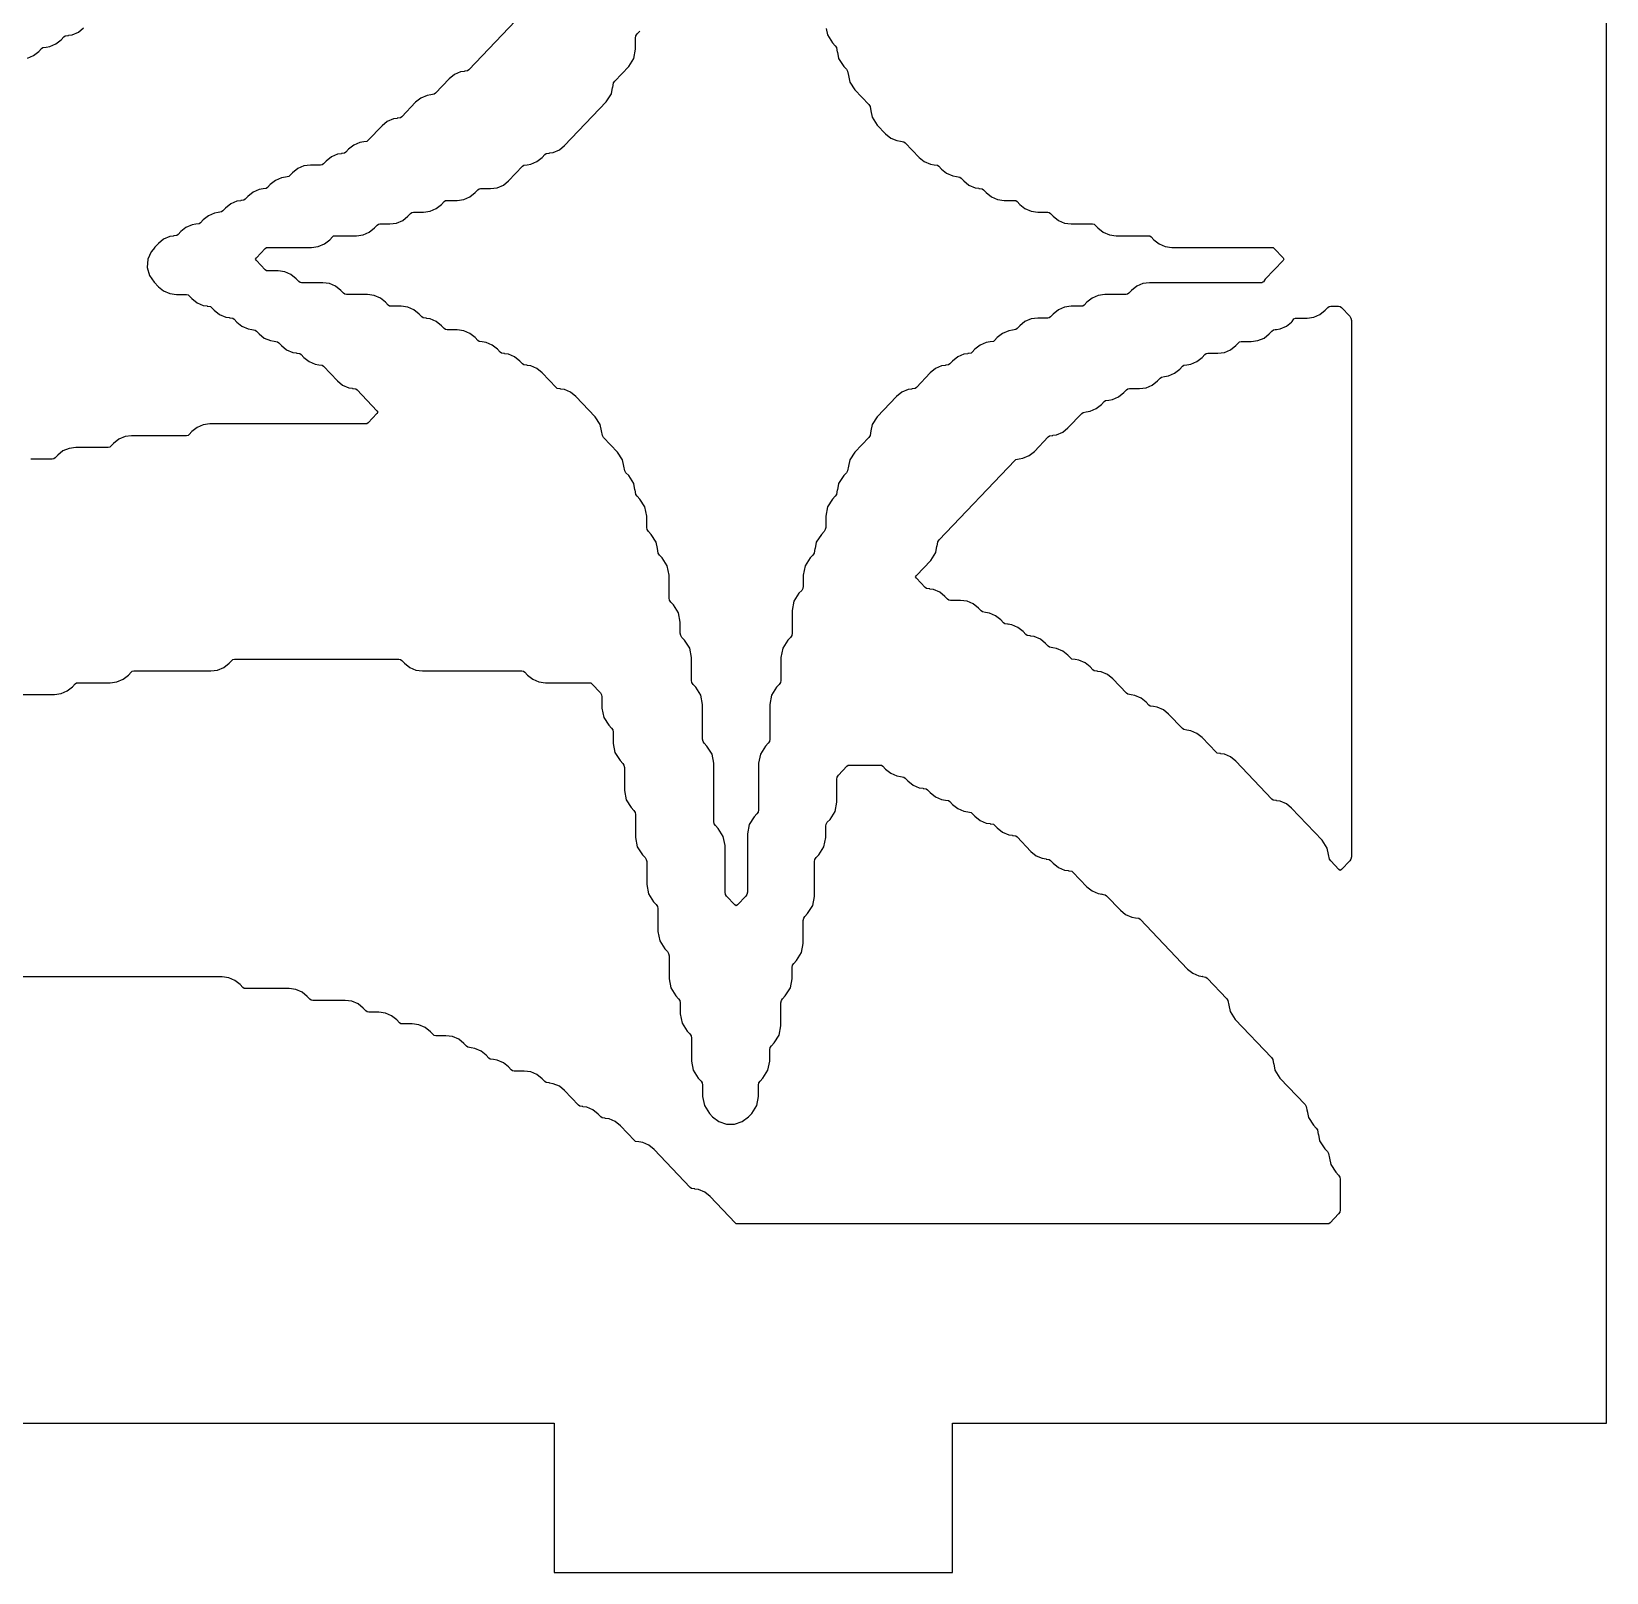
# Model space of a CAD drawing. Header units: millimetres. Extents: x 10 to 410, y 18 to 283.
# Drawn here: x 110.63 to 142.27, y 21 to 51.95 of the extents above; entities that cross this region are included whole.
import ezdxf

# ---------------------------------------------------------------- set-up
doc = ezdxf.new("R2010")
doc.units = ezdxf.units.MM
doc.layers.add('CUT', color=1, linetype='Continuous')

msp = doc.modelspace()

# ---------------------------------------------------------------- linework, layer by layer
at = {"layer": 'CUT'}
for points in [[(121.134, 21), (129.134, 21), (129.134, 24), (142.2679, 24), (142.2679, 144), (129.134, 144), (129.134, 147), (121.134, 147), (121.134, 144), (100.134, 144), (100.134, 147), (92.134, 147), (92.134, 144), (79, 144), (79, 24), (92.134, 24), (92.134, 21), (100.134, 21), (100.134, 24), (121.134, 24)], [(136.0551, 46.1941), (136.2561, 46.1941), (136.3896, 46.2122), (136.5133, 46.2653), (136.6184, 46.3496), (136.672, 46.4059), (136.6971, 46.426), (136.7291, 46.4304), (136.8861, 46.4304), (136.9181, 46.426), (136.9433, 46.4059), (137.1118, 46.2286), (137.1361, 46.1907), (137.1446, 46.1464), (137.1446, 35.3726), (137.1361, 35.3283), (137.1118, 35.2904), (136.9479, 35.118), (136.92, 35.0968), (136.892, 35.118), (136.7281, 35.2904), (136.7038, 35.3283), (136.6863, 35.4193), (136.6842, 35.419), (136.6596, 35.5469), (136.5576, 35.7059), (135.9444, 36.3509), (135.8393, 36.4351), (135.7156, 36.4882), (135.6389, 36.4986), (135.6393, 36.5018), (135.5738, 36.5107), (135.5486, 36.5308), (134.8211, 37.296), (134.716, 37.3802), (134.5922, 37.4333), (134.5155, 37.4438), (134.516, 37.4469), (134.4505, 37.4558), (134.4253, 37.476), (134.1471, 37.7686), (134.042, 37.8528), (133.9182, 37.9059), (133.8415, 37.9163), (133.842, 37.9195), (133.7765, 37.9284), (133.7513, 37.9486), (133.4731, 38.2412), (133.368, 38.3254), (133.2442, 38.3785), (133.1675, 38.3889), (133.168, 38.3921), (133.1025, 38.401), (133.0773, 38.4211), (133.0238, 38.4774), (132.9187, 38.5617), (132.7949, 38.6148), (132.7182, 38.6252), (132.7186, 38.6284), (132.6532, 38.6373), (132.628, 38.6574), (132.3498, 38.95), (132.2447, 39.0342), (132.1209, 39.0873), (132.0442, 39.0978), (132.0446, 39.1009), (131.9792, 39.1098), (131.954, 39.13), (131.9004, 39.1863), (131.7953, 39.2705), (131.6716, 39.3236), (131.5949, 39.3341), (131.5953, 39.3372), (131.5298, 39.3461), (131.5046, 39.3663), (131.4511, 39.4226), (131.346, 39.5068), (131.2222, 39.5599), (131.1455, 39.5703), (131.146, 39.5735), (131.0805, 39.5824), (131.0553, 39.6026), (131.0018, 39.6589), (130.8967, 39.7431), (130.7729, 39.7962), (130.6962, 39.8066), (130.6966, 39.8098), (130.6312, 39.8187), (130.606, 39.8389), (130.5524, 39.8952), (130.4473, 39.9794), (130.3236, 40.0325), (130.2469, 40.0429), (130.2473, 40.0461), (130.1818, 40.055), (130.1566, 40.0751), (130.1031, 40.1315), (129.998, 40.2157), (129.8742, 40.2688), (129.7975, 40.2792), (129.798, 40.2824), (129.7325, 40.2913), (129.7073, 40.3114), (129.6538, 40.3677), (129.5487, 40.452), (129.4249, 40.5051), (129.2914, 40.5232), (129.0905, 40.5232), (129.0585, 40.5276), (129.0333, 40.5477), (128.9798, 40.604), (128.8747, 40.6882), (128.7509, 40.7414), (128.6742, 40.7518), (128.6746, 40.7549), (128.6092, 40.7638), (128.584, 40.784), (128.4089, 40.9682), (128.3897, 40.9958), (128.4089, 41.0234), (128.6943, 41.3236), (128.7963, 41.4826), (128.8209, 41.6106), (128.823, 41.6102), (128.8405, 41.7012), (128.8648, 41.7392), (130.3813, 43.3341), (130.4065, 43.3543), (130.472, 43.3632), (130.4715, 43.3664), (130.5482, 43.3768), (130.672, 43.4299), (130.7771, 43.5141), (131.0553, 43.8067), (131.0805, 43.8269), (131.146, 43.8358), (131.1455, 43.8389), (131.2222, 43.8494), (131.346, 43.9025), (131.4511, 43.9867), (131.7293, 44.2793), (131.7545, 44.2995), (131.82, 44.3084), (131.8195, 44.3115), (131.8962, 44.3219), (132.02, 44.375), (132.1251, 44.4593), (132.1786, 44.5156), (132.2038, 44.5357), (132.2693, 44.5446), (132.2689, 44.5478), (132.3456, 44.5582), (132.4693, 44.6113), (132.5744, 44.6956), (132.628, 44.7519), (132.6532, 44.772), (132.6851, 44.7764), (132.8861, 44.7764), (133.0196, 44.7945), (133.1433, 44.8476), (133.2484, 44.9318), (133.302, 44.9881), (133.3272, 45.0083), (133.3926, 45.0172), (133.3922, 45.0204), (133.4689, 45.0308), (133.5927, 45.0839), (133.6978, 45.1681), (133.7513, 45.2244), (133.7765, 45.2446), (133.842, 45.2535), (133.8415, 45.2567), (133.9182, 45.2671), (134.042, 45.3202), (134.1471, 45.4044), (134.2006, 45.4607), (134.2258, 45.4809), (134.2578, 45.4852), (134.4588, 45.4852), (134.5922, 45.5034), (134.716, 45.5565), (134.8211, 45.6407), (134.8746, 45.697), (134.8998, 45.7172), (134.9318, 45.7215), (135.1328, 45.7215), (135.2662, 45.7397), (135.39, 45.7928), (135.4951, 45.877), (135.5486, 45.9333), (135.5792, 45.9578), (135.5821, 45.9578), (135.611, 45.9617), (135.631, 45.9612), (135.6393, 45.9624), (135.6389, 45.9655), (135.7156, 45.9759), (135.8393, 46.0291), (135.9444, 46.1133), (135.9553, 46.1247), (135.9912, 46.1762), (136.0225, 46.1897)]]:
    msp.add_lwpolyline(points, close=True, dxfattribs=at)
for points in [[(120.4865, 52.303), (119.4193, 51.1806), (119.3941, 51.1605), (119.3286, 51.1516), (119.3291, 51.1484), (119.2524, 51.138), (119.1286, 51.0849), (119.0235, 51.0006), (118.7453, 50.7081), (118.7201, 50.6879), (118.6546, 50.679), (118.6551, 50.6758), (118.5784, 50.6654), (118.4546, 50.6123), (118.3495, 50.5281), (118.0713, 50.2355), (118.0461, 50.2153), (117.9806, 50.2064), (117.9811, 50.2033), (117.9044, 50.1928), (117.7806, 50.1397), (117.6755, 50.0555), (117.3973, 49.7629), (117.3721, 49.7427), (117.3066, 49.7338), (117.3071, 49.7307), (117.2304, 49.7203), (117.1066, 49.6671), (117.0015, 49.5829), (116.9479, 49.5266), (116.9228, 49.5065), (116.8573, 49.4976), (116.8577, 49.4944), (116.781, 49.484), (116.6573, 49.4309), (116.5521, 49.3466), (116.4986, 49.2903), (116.4734, 49.2702), (116.4415, 49.2658), (116.2405, 49.2658), (116.107, 49.2477), (115.9833, 49.1946), (115.8781, 49.1104), (115.8246, 49.0541), (115.7994, 49.0339), (115.734, 49.025), (115.7344, 49.0218), (115.6577, 49.0114), (115.5339, 48.9583), (115.4288, 48.8741), (115.3753, 48.8178), (115.3501, 48.7976), (115.2846, 48.7887), (115.2851, 48.7855), (115.2084, 48.7751), (115.0846, 48.722), (114.9795, 48.6378), (114.9259, 48.5815), (114.9008, 48.5613), (114.8353, 48.5524), (114.8357, 48.5492), (114.759, 48.5388), (114.6353, 48.4857), (114.5301, 48.4015), (114.4766, 48.3452), (114.4514, 48.325), (114.386, 48.3161), (114.3864, 48.313), (114.3097, 48.3025), (114.1859, 48.2494), (114.0808, 48.1652), (114.0273, 48.1089), (114.0021, 48.0887), (113.9366, 48.0798), (113.9371, 48.0767), (113.8604, 48.0662), (113.7366, 48.0131), (113.6315, 47.9289), (113.5779, 47.8726), (113.5528, 47.8524), (113.4873, 47.8435), (113.4877, 47.8404), (113.411, 47.83), (113.2873, 47.7769), (113.1821, 47.6926), (113.1053, 47.6118), (113.1085, 47.6088), (113.0345, 47.5261), (112.9705, 47.3742), (112.9594, 47.2098), (113.0023, 47.0507), (113.0946, 46.9142), (113.1821, 46.8221), (113.2873, 46.7379), (113.411, 46.6848), (113.5445, 46.6667), (113.7455, 46.6667), (113.7774, 46.6623), (113.8026, 46.6422), (113.8561, 46.5858), (113.9613, 46.5016), (114.085, 46.4485), (114.1617, 46.4381), (114.1613, 46.4349), (114.2268, 46.426), (114.2519, 46.4059), (114.3055, 46.3496), (114.4106, 46.2653), (114.5344, 46.2122), (114.6111, 46.2018), (114.6106, 46.1986), (114.6761, 46.1897), (114.7013, 46.1696), (114.7548, 46.1133), (114.8599, 46.0291), (114.9837, 45.9759), (115.0604, 45.9655), (115.06, 45.9624), (115.1254, 45.9535), (115.1506, 45.9333), (115.2041, 45.877), (115.3093, 45.7928), (115.433, 45.7397), (115.5097, 45.7292), (115.5093, 45.7261), (115.5748, 45.7172), (115.5999, 45.697), (115.6535, 45.6407), (115.7586, 45.5565), (115.8824, 45.5034), (115.9591, 45.4929), (115.9586, 45.4898), (116.0241, 45.4809), (116.0493, 45.4607), (116.1028, 45.4044), (116.2079, 45.3202), (116.3317, 45.2671), (116.4084, 45.2567), (116.408, 45.2535), (116.4734, 45.2446), (116.4986, 45.2244), (116.7768, 44.9318), (116.8819, 44.8476), (117.0057, 44.7945), (117.0824, 44.7841), (117.082, 44.7809), (117.1474, 44.772), (117.1726, 44.7519), (117.5724, 44.3314), (117.5916, 44.3038), (117.5724, 44.2762), (117.3973, 44.092), (117.3721, 44.0719), (117.3401, 44.0675), (114.2185, 44.0675), (114.085, 44.0494), (113.9613, 43.9963), (113.8561, 43.912), (113.8026, 43.8557), (113.7774, 43.8356), (113.7455, 43.8312), (112.6458, 43.8312), (112.5124, 43.8131), (112.3886, 43.76), (112.2835, 43.6758), (112.2299, 43.6195), (112.2048, 43.5993), (112.1728, 43.5949), (111.5225, 43.5949), (111.389, 43.5768), (111.2653, 43.5237), (111.1602, 43.4395), (111.1066, 43.3832), (111.0814, 43.363), (111.0495, 43.3586), (110.6238, 43.3586)], [(110.5529, 51.4105), (110.6767, 51.4637), (110.7818, 51.5479), (110.8353, 51.6042), (110.8605, 51.6243), (110.926, 51.6332), (110.9256, 51.6364), (111.0022, 51.6468), (111.126, 51.6999), (111.2311, 51.7842), (111.2847, 51.8405), (111.3098, 51.8606), (111.3753, 51.8695), (111.3749, 51.8727), (111.4516, 51.8831), (111.5754, 51.9362), (111.6805, 52.0204)], [(126.5964, 52.0072), (126.621, 51.8792), (126.7229, 51.7202), (126.7771, 51.6632), (126.8014, 51.6253), (126.819, 51.5342), (126.821, 51.5346), (126.8456, 51.4067), (126.9476, 51.2476), (127.0018, 51.1907), (127.0261, 51.1527), (127.0436, 51.0617), (127.0457, 51.0621), (127.0703, 50.9341), (127.1723, 50.7751), (127.4511, 50.4818), (127.4754, 50.4439), (127.493, 50.3528), (127.495, 50.3532), (127.5196, 50.2252), (127.6216, 50.0662), (127.7855, 49.8939), (127.8906, 49.8096), (128.0144, 49.7565), (128.091, 49.7461), (128.0906, 49.743), (128.1561, 49.7341), (128.1813, 49.7139), (128.4595, 49.4213), (128.5646, 49.3371), (128.6884, 49.284), (128.765, 49.2735), (128.7646, 49.2704), (128.8301, 49.2615), (128.8553, 49.2413), (128.9088, 49.185), (129.0139, 49.1008), (129.1377, 49.0477), (129.2144, 49.0373), (129.2139, 49.0341), (129.2794, 49.0252), (129.3046, 49.005), (129.3581, 48.9487), (129.4632, 48.8645), (129.587, 48.8114), (129.6637, 48.801), (129.6633, 48.7978), (129.7288, 48.7889), (129.7539, 48.7687), (129.8075, 48.7124), (129.9126, 48.6282), (130.0364, 48.5751), (130.1698, 48.557), (130.3708, 48.557), (130.4028, 48.5526), (130.4279, 48.5324), (130.4815, 48.4761), (130.5866, 48.3919), (130.7104, 48.3388), (130.8438, 48.3207), (131.0448, 48.3207), (131.0768, 48.3163), (131.1019, 48.2962), (131.1555, 48.2399), (131.2606, 48.1556), (131.3844, 48.1025), (131.5178, 48.0844), (131.9435, 48.0844), (131.9754, 48.08), (132.0006, 48.0599), (132.0541, 48.0036), (132.1592, 47.9194), (132.283, 47.8662), (132.4165, 47.8481), (133.0668, 47.8481), (133.0988, 47.8438), (133.1239, 47.8236), (133.1775, 47.7673), (133.2826, 47.6831), (133.4064, 47.63), (133.5398, 47.6118), (135.5381, 47.6118), (135.5701, 47.6075), (135.5953, 47.5873), (135.7704, 47.4031), (135.7896, 47.3755), (135.7704, 47.3479), (135.4133, 46.9723), (135.3774, 46.9208), (135.3665, 46.9162), (135.3457, 46.903), (133.0905, 46.903), (132.957, 46.8848), (132.8332, 46.8317), (132.7281, 46.7475), (132.6746, 46.6912), (132.6494, 46.671), (132.6175, 46.6667), (132.1918, 46.6667), (132.0584, 46.6485), (131.9346, 46.5954), (131.8295, 46.5112), (131.7759, 46.4549), (131.7508, 46.4347), (131.7188, 46.4304), (131.5178, 46.4304), (131.3844, 46.4122), (131.2606, 46.3591), (131.1555, 46.2749), (131.1019, 46.2186), (131.0768, 46.1984), (131.0448, 46.1941), (130.8438, 46.1941), (130.7104, 46.176), (130.5866, 46.1228), (130.4815, 46.0386), (130.4279, 45.9823), (130.4028, 45.9622), (130.3373, 45.9532), (130.3377, 45.9501), (130.261, 45.9397), (130.1372, 45.8866), (130.0321, 45.8023), (129.9786, 45.746), (129.9534, 45.7259), (129.8879, 45.717), (129.8884, 45.7138), (129.8117, 45.7034), (129.6879, 45.6503), (129.5828, 45.566), (129.5293, 45.5097), (129.5041, 45.4896), (129.4386, 45.4807), (129.439, 45.4775), (129.3624, 45.4671), (129.2386, 45.414), (129.1335, 45.3298), (129.0799, 45.2735), (129.0548, 45.2533), (128.9893, 45.2444), (128.9897, 45.2412), (128.913, 45.2308), (128.7892, 45.1777), (128.6841, 45.0935), (128.4059, 44.8009), (128.3808, 44.7807), (128.3153, 44.7718), (128.3157, 44.7687), (128.239, 44.7582), (128.1152, 44.7051), (128.0101, 44.6209), (127.6216, 44.2123), (127.5196, 44.0533), (127.495, 43.9253), (127.493, 43.9257), (127.4754, 43.8346), (127.4511, 43.7967), (127.1723, 43.5034), (127.0703, 43.3444), (127.0457, 43.2164), (127.0436, 43.2168), (127.0261, 43.1258), (127.0018, 43.0878), (126.9476, 43.0308), (126.8456, 42.8718), (126.821, 42.7438), (126.819, 42.7442), (126.8014, 42.6532), (126.7771, 42.6153), (126.7229, 42.5583), (126.621, 42.3992), (126.5853, 42.2137), (126.5853, 41.9886), (126.5768, 41.9443), (126.5525, 41.9064), (126.4983, 41.8494), (126.3963, 41.6904), (126.3717, 41.5624), (126.3696, 41.5628), (126.3521, 41.4718), (126.3278, 41.4338), (126.2736, 41.3768), (126.1716, 41.2178), (126.136, 41.0323), (126.136, 40.8071), (126.1274, 40.7629), (126.1031, 40.725), (126.0489, 40.668), (125.947, 40.5089), (125.9113, 40.3234), (125.9113, 39.862), (125.9028, 39.8177), (125.8785, 39.7798), (125.8243, 39.7228), (125.7223, 39.5638), (125.6866, 39.3783), (125.6866, 38.9169), (125.6781, 38.8726), (125.6538, 38.8347), (125.5996, 38.7777), (125.4976, 38.6187), (125.462, 38.4331), (125.462, 37.7354), (125.4534, 37.6912), (125.4291, 37.6532), (125.3749, 37.5962), (125.273, 37.4372), (125.2373, 37.2517), (125.2373, 36.3177), (125.2288, 36.2734), (125.2045, 36.2355), (125.1503, 36.1785), (125.0483, 36.0195), (125.0126, 35.834), (125.0126, 34.6637), (125.0041, 34.6194), (124.9798, 34.5815), (124.816, 34.4092), (124.788, 34.388), (124.76, 34.4092), (124.5961, 34.5815), (124.5718, 34.6194), (124.5633, 34.6637), (124.5633, 35.5977), (124.5276, 35.7832), (124.4256, 35.9422), (124.3715, 35.9992), (124.3471, 36.0372), (124.3386, 36.0814), (124.3386, 37.2517), (124.3029, 37.4372), (124.201, 37.5962), (124.1468, 37.6532), (124.1225, 37.6912), (124.114, 37.7354), (124.114, 38.4331), (124.0783, 38.6187), (123.9763, 38.7777), (123.9221, 38.8347), (123.8978, 38.8726), (123.8893, 38.9169), (123.8893, 39.3783), (123.8536, 39.5638), (123.7516, 39.7228), (123.6975, 39.7798), (123.6731, 39.8177), (123.6646, 39.862), (123.6646, 40.0872), (123.6289, 40.2727), (123.527, 40.4317), (123.4728, 40.4887), (123.4485, 40.5266), (123.44, 40.5709), (123.44, 41.0323), (123.4043, 41.2178), (123.3023, 41.3768), (123.2481, 41.4338), (123.2238, 41.4718), (123.2063, 41.5628), (123.2042, 41.5624), (123.1796, 41.6904), (123.0776, 41.8494), (123.0235, 41.9064), (122.9991, 41.9443), (122.9906, 41.9886), (122.9906, 42.2137), (122.9549, 42.3992), (122.853, 42.5583), (122.7988, 42.6153), (122.7745, 42.6532), (122.757, 42.7442), (122.7549, 42.7438), (122.7303, 42.8718), (122.6283, 43.0308), (122.5741, 43.0878), (122.5498, 43.1258), (122.5323, 43.2168), (122.5302, 43.2164), (122.5056, 43.3444), (122.4036, 43.5034), (122.1248, 43.7967), (122.1005, 43.8346), (122.083, 43.9257), (122.0809, 43.9253), (122.0563, 44.0533), (121.9543, 44.2123), (121.5658, 44.6209), (121.4607, 44.7051), (121.3369, 44.7582), (121.2602, 44.7687), (121.2606, 44.7718), (121.1952, 44.7807), (121.17, 44.8009), (120.8918, 45.0935), (120.7867, 45.1777), (120.6629, 45.2308), (120.5862, 45.2412), (120.5866, 45.2444), (120.5212, 45.2533), (120.496, 45.2735), (120.4425, 45.3298), (120.3373, 45.414), (120.2136, 45.4671), (120.1369, 45.4775), (120.1373, 45.4807), (120.0718, 45.4896), (120.0467, 45.5097), (119.9931, 45.566), (119.888, 45.6503), (119.7642, 45.7034), (119.6875, 45.7138), (119.688, 45.717), (119.6225, 45.7259), (119.5973, 45.746), (119.5438, 45.8023), (119.4387, 45.8866), (119.3149, 45.9397), (119.1814, 45.9578), (118.9805, 45.9578), (118.9485, 45.9622), (118.9233, 45.9823), (118.8698, 46.0386), (118.7647, 46.1228), (118.6409, 46.176), (118.5642, 46.1864), (118.5646, 46.1895), (118.4992, 46.1984), (118.474, 46.2186), (118.4205, 46.2749), (118.3153, 46.3591), (118.1916, 46.4122), (118.0581, 46.4304), (117.8571, 46.4304), (117.8252, 46.4347), (117.8, 46.4549), (117.7465, 46.5112), (117.6413, 46.5954), (117.5176, 46.6485), (117.3841, 46.6667), (116.9585, 46.6667), (116.9265, 46.671), (116.9013, 46.6912), (116.8478, 46.7475), (116.7427, 46.8317), (116.6189, 46.8848), (116.4854, 46.903), (116.0598, 46.903), (116.0278, 46.9073), (116.0027, 46.9275), (115.9491, 46.9838), (115.844, 47.068), (115.7202, 47.1211), (115.5868, 47.1392), (115.3858, 47.1392), (115.3538, 47.1436), (115.3287, 47.1638), (115.1535, 47.3479), (115.1343, 47.3755), (115.1535, 47.4031), (115.3287, 47.5873), (115.3538, 47.6075), (115.3858, 47.6118), (116.2608, 47.6118), (116.3942, 47.63), (116.518, 47.6831), (116.6231, 47.7673), (116.6767, 47.8236), (116.7018, 47.8438), (116.7338, 47.8481), (117.1594, 47.8481), (117.2929, 47.8662), (117.4167, 47.9194), (117.5218, 48.0036), (117.5753, 48.0599), (117.6005, 48.08), (117.6325, 48.0844), (117.8334, 48.0844), (117.9669, 48.1025), (118.0907, 48.1556), (118.1958, 48.2399), (118.2493, 48.2962), (118.2745, 48.3163), (118.3065, 48.3207), (118.5074, 48.3207), (118.6409, 48.3388), (118.7647, 48.3919), (118.8698, 48.4761), (118.9233, 48.5324), (118.9485, 48.5526), (118.9805, 48.557), (119.1814, 48.557), (119.3149, 48.5751), (119.4387, 48.6282), (119.5438, 48.7124), (119.5973, 48.7687), (119.6225, 48.7889), (119.6545, 48.7932), (119.8554, 48.7932), (119.9889, 48.8114), (120.1127, 48.8645), (120.2178, 48.9487), (120.496, 49.2413), (120.5212, 49.2615), (120.5866, 49.2704), (120.5862, 49.2735), (120.6629, 49.284), (120.7867, 49.3371), (120.8918, 49.4213), (120.9453, 49.4776), (120.9705, 49.4978), (121.036, 49.5067), (121.0355, 49.5098), (121.1122, 49.5203), (121.236, 49.5734), (121.3411, 49.6576), (122.179, 50.5388), (122.2809, 50.6978), (122.3056, 50.8258), (122.3076, 50.8254), (122.3251, 50.9164), (122.3495, 50.9544), (122.6283, 51.2476), (122.7303, 51.4067), (122.766, 51.5922), (122.766, 51.8173), (122.7745, 51.8616), (122.7988, 51.8995), (122.853, 51.9565)], [(110.4431, 38.6329), (111.0934, 38.6329), (111.2269, 38.6511), (111.3507, 38.7042), (111.4558, 38.7884), (111.5093, 38.8447), (111.5345, 38.8649), (111.5665, 38.8692), (112.2168, 38.8692), (112.3502, 38.8873), (112.474, 38.9404), (112.5791, 39.0247), (112.6327, 39.081), (112.6578, 39.1011), (112.6898, 39.1055), (114.2388, 39.1055), (114.3722, 39.1236), (114.496, 39.1767), (114.6011, 39.261), (114.6547, 39.3173), (114.6798, 39.3374), (114.7118, 39.3418), (118.0141, 39.3418), (118.0461, 39.3374), (118.0713, 39.3173), (118.1248, 39.261), (118.2299, 39.1767), (118.3537, 39.1236), (118.4872, 39.1055), (120.4855, 39.1055), (120.5174, 39.1011), (120.5426, 39.081), (120.5961, 39.0247), (120.7013, 38.9404), (120.825, 38.8873), (120.9585, 38.8692), (121.8335, 38.8692), (121.8654, 38.8649), (121.8906, 38.8447), (122.0591, 38.6674), (122.0835, 38.6295), (122.092, 38.5853), (122.092, 38.3601), (122.1276, 38.1746), (122.2296, 38.0156), (122.2838, 37.9586), (122.3081, 37.9206), (122.3166, 37.8764), (122.3166, 37.6512), (122.3523, 37.4657), (122.4543, 37.3067), (122.5085, 37.2497), (122.5328, 37.2118), (122.5413, 37.1675), (122.5413, 36.7061), (122.577, 36.5206), (122.6789, 36.3616), (122.7331, 36.3046), (122.7575, 36.2666), (122.766, 36.2224), (122.766, 35.7609), (122.8016, 35.5754), (122.9036, 35.4164), (122.9578, 35.3594), (122.9821, 35.3215), (122.9906, 35.2772), (122.9906, 34.8158), (123.0263, 34.6303), (123.1283, 34.4713), (123.1825, 34.4143), (123.2068, 34.3763), (123.2153, 34.3321), (123.2153, 33.8706), (123.251, 33.6851), (123.3529, 33.5261), (123.4071, 33.4691), (123.4314, 33.4312), (123.44, 33.3869), (123.44, 32.9255), (123.4756, 32.74), (123.5776, 32.581), (123.6318, 32.524), (123.6561, 32.4861), (123.6646, 32.4418), (123.6646, 32.2166), (123.7003, 32.0311), (123.8023, 31.8721), (123.8565, 31.8151), (123.8808, 31.7772), (123.8893, 31.7329), (123.8893, 31.2715), (123.925, 31.086), (124.0269, 30.927), (124.0811, 30.87), (124.1054, 30.832), (124.114, 30.7878), (124.114, 30.5626), (124.1496, 30.3771), (124.2516, 30.2181), (124.3133, 30.1532), (124.4419, 30.0558), (124.5949, 30.0043), (124.7563, 30.0043), (124.9093, 30.0558), (125.038, 30.1532), (125.0996, 30.2181), (125.2016, 30.3771), (125.2373, 30.5626), (125.2373, 30.7878), (125.2458, 30.832), (125.2701, 30.87), (125.3243, 30.927), (125.4263, 31.086), (125.462, 31.2715), (125.462, 31.4966), (125.4705, 31.5409), (125.4948, 31.5788), (125.549, 31.6358), (125.6509, 31.7948), (125.6866, 31.9804), (125.6866, 32.4418), (125.6951, 32.4861), (125.7195, 32.524), (125.7736, 32.581), (125.8756, 32.74), (125.9113, 32.9255), (125.9113, 33.1507), (125.9198, 33.1949), (125.9441, 33.2328), (125.9983, 33.2898), (126.1003, 33.4489), (126.136, 33.6344), (126.136, 34.0958), (126.1445, 34.1401), (126.1688, 34.178), (126.223, 34.235), (126.3249, 34.394), (126.3606, 34.5795), (126.3606, 35.2772), (126.3691, 35.3215), (126.3935, 35.3594), (126.4476, 35.4164), (126.5496, 35.5754), (126.5853, 35.7609), (126.5853, 35.9861), (126.5938, 36.0304), (126.6181, 36.0683), (126.6723, 36.1253), (126.7743, 36.2843), (126.81, 36.4698), (126.81, 36.9312), (126.8185, 36.9755), (126.8428, 37.0134), (127.0113, 37.1907), (127.0365, 37.2108), (127.0685, 37.2152), (127.6748, 37.2152), (127.7068, 37.2108), (127.7319, 37.1907), (127.7855, 37.1344), (127.8906, 37.0502), (128.0144, 36.997), (128.091, 36.9866), (128.0906, 36.9835), (128.1561, 36.9746), (128.1813, 36.9544), (128.2348, 36.8981), (128.3399, 36.8139), (128.4637, 36.7608), (128.5404, 36.7503), (128.5399, 36.7472), (128.6054, 36.7383), (128.6306, 36.7181), (128.6841, 36.6618), (128.7892, 36.5776), (128.913, 36.5245), (128.9897, 36.514), (128.9893, 36.5109), (129.0548, 36.502), (129.0799, 36.4818), (129.1335, 36.4255), (129.2386, 36.3413), (129.3624, 36.2882), (129.439, 36.2778), (129.4386, 36.2746), (129.5041, 36.2657), (129.5293, 36.2455), (129.5828, 36.1892), (129.6879, 36.105), (129.8117, 36.0519), (129.8884, 36.0415), (129.8879, 36.0383), (129.9534, 36.0294), (129.9786, 36.0092), (130.0321, 35.9529), (130.1372, 35.8687), (130.261, 35.8156), (130.3377, 35.8052), (130.3373, 35.802), (130.4028, 35.7931), (130.4279, 35.773), (130.7061, 35.4804), (130.8112, 35.3961), (130.935, 35.343), (131.0117, 35.3326), (131.0113, 35.3295), (131.0768, 35.3205), (131.1019, 35.3004), (131.1555, 35.2441), (131.2606, 35.1599), (131.3844, 35.1067), (131.461, 35.0963), (131.4606, 35.0932), (131.5261, 35.0843), (131.5513, 35.0641), (131.8295, 34.7715), (131.9346, 34.6873), (132.0584, 34.6342), (132.135, 34.6238), (132.1346, 34.6206), (132.2001, 34.6117), (132.2253, 34.5915), (132.5035, 34.2989), (132.6086, 34.2147), (132.7324, 34.1616), (132.809, 34.1512), (132.8086, 34.148), (132.8741, 34.1391), (132.8993, 34.1189), (133.8515, 33.1175), (133.9566, 33.0333), (134.0804, 32.9802), (134.157, 32.9697), (134.1566, 32.9666), (134.2221, 32.9577), (134.2473, 32.9375), (134.6404, 32.524), (134.6648, 32.4861), (134.6823, 32.395), (134.6844, 32.3954), (134.709, 32.2674), (134.8109, 32.1084), (135.5391, 31.3426), (135.5634, 31.3046), (135.581, 31.2136), (135.583, 31.214), (135.6076, 31.086), (135.7096, 30.927), (136.2131, 30.3974), (136.2374, 30.3595), (136.255, 30.2684), (136.257, 30.2688), (136.2816, 30.1408), (136.3836, 29.9818), (136.4378, 29.9248), (136.4621, 29.8869), (136.4796, 29.7958), (136.4817, 29.7962), (136.5063, 29.6683), (136.6083, 29.5092), (136.6624, 29.4523), (136.6868, 29.4143), (136.7043, 29.3233), (136.7064, 29.3237), (136.731, 29.1957), (136.8329, 29.0367), (136.8871, 28.9797), (136.9114, 28.9417), (136.92, 28.8975), (136.92, 28.2839), (136.9114, 28.2397), (136.8871, 28.2018), (136.7186, 28.0245), (136.6934, 28.0043), (136.6615, 28), (124.8218, 28), (124.7898, 28.0043), (124.7647, 28.0245), (124.2618, 28.5534), (124.1567, 28.6376), (124.0329, 28.6907), (123.9562, 28.7011), (123.9566, 28.7043), (123.8912, 28.7132), (123.866, 28.7334), (123.1385, 29.4985), (123.0333, 29.5828), (122.9096, 29.6359), (122.8329, 29.6463), (122.8333, 29.6495), (122.7678, 29.6584), (122.7427, 29.6785), (122.4645, 29.9711), (122.3593, 30.0553), (122.2356, 30.1084), (122.1589, 30.1189), (122.1593, 30.122), (122.0938, 30.1309), (122.0687, 30.1511), (122.0151, 30.2074), (121.91, 30.2916), (121.7862, 30.3447), (121.7095, 30.3552), (121.71, 30.3583), (121.6445, 30.3672), (121.6193, 30.3874), (121.3411, 30.68), (121.236, 30.7642), (121.1122, 30.8173), (121.0355, 30.8277), (121.036, 30.8309), (120.9705, 30.8398), (120.9453, 30.86), (120.8918, 30.9163), (120.7867, 31.0005), (120.6629, 31.0536), (120.5294, 31.0717), (120.3285, 31.0717), (120.2965, 31.0761), (120.2713, 31.0962), (120.2178, 31.1525), (120.1127, 31.2368), (119.9889, 31.2899), (119.9122, 31.3003), (119.9126, 31.3035), (119.8472, 31.3124), (119.822, 31.3325), (119.7685, 31.3888), (119.6633, 31.4731), (119.5396, 31.5262), (119.4629, 31.5366), (119.4633, 31.5397), (119.3978, 31.5486), (119.3727, 31.5688), (119.3191, 31.6251), (119.214, 31.7093), (119.0902, 31.7624), (118.9568, 31.7806), (118.7558, 31.7806), (118.7238, 31.7849), (118.6987, 31.8051), (118.6451, 31.8614), (118.54, 31.9456), (118.4162, 31.9987), (118.2828, 32.0169), (118.0818, 32.0169), (118.0498, 32.0212), (118.0247, 32.0414), (117.9711, 32.0977), (117.866, 32.1819), (117.7422, 32.235), (117.6088, 32.2532), (117.4078, 32.2532), (117.3758, 32.2575), (117.3507, 32.2777), (117.2971, 32.334), (117.192, 32.4182), (117.0682, 32.4713), (116.9348, 32.4895), (116.2845, 32.4895), (116.2525, 32.4938), (116.2273, 32.514), (116.1738, 32.5703), (116.0687, 32.6545), (115.9449, 32.7076), (115.8114, 32.7257), (114.9365, 32.7257), (114.9045, 32.7301), (114.8793, 32.7503), (114.8258, 32.8066), (114.7207, 32.8908), (114.5969, 32.9439), (114.4634, 32.962), (109.2758, 32.962)]]:
    msp.add_lwpolyline(points, dxfattribs=at)

doc.saveas('drawing.dxf')
